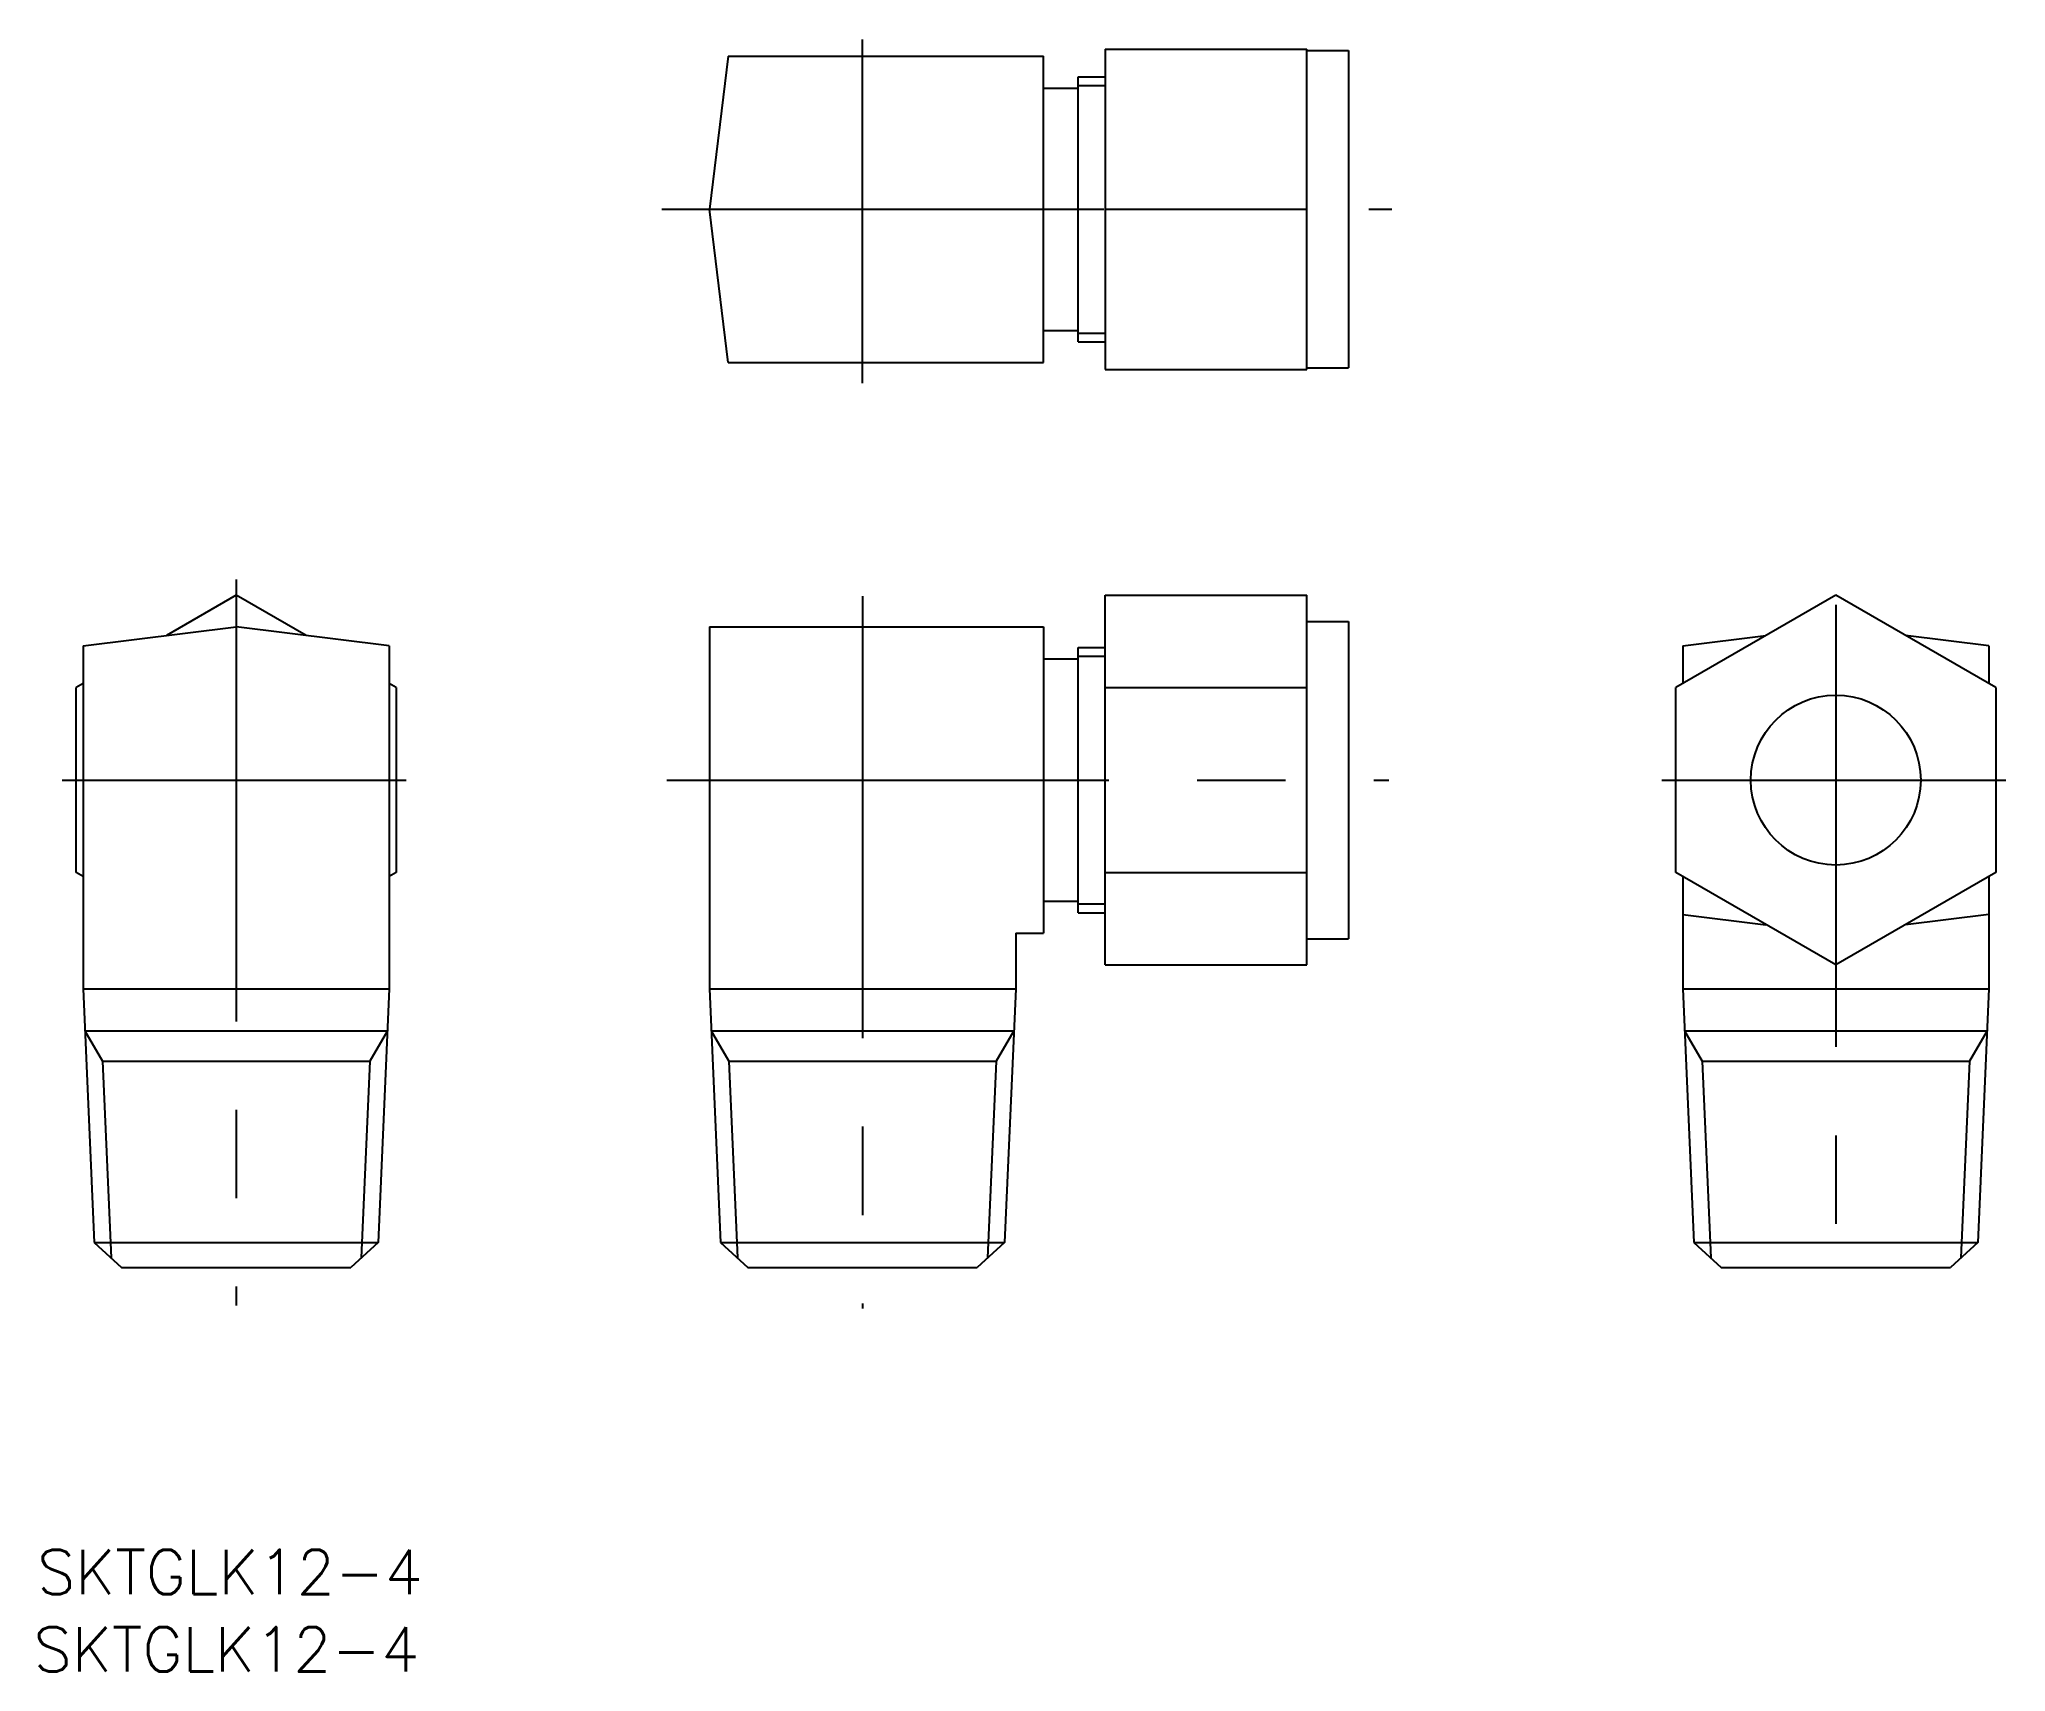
# Model space of a CAD drawing. Extents: x -59 to 82, y -37 to 80.
import ezdxf

# ---------------------------------------------------------------- set-up
doc = ezdxf.new("R2010")
doc.units = 0
doc.linetypes.add('CENTER', pattern=[50.8, 31.75, -6.35, 6.35, -6.35])
doc.layers.get('0').update_dxf_attribs({"linetype": 'CONTINUOUS'})
doc.layers.add('CENTER', color=1, linetype='CENTER')
doc.styles.get("Standard").update_dxf_attribs({"font": 'txt.shx', "bigfont": '@extfont2.shx'})

msp = doc.modelspace()

# ---------------------------------------------------------------- linework, layer by layer
at = {"color": 7, "linetype": 'CONTINUOUS'}
for p, q in [((17.421799, 79.340005), (31.921798, 79.340005)), ((17.421799, 79.340005), (17.421799, 56.34)), ((31.921798, 56.34), (31.921798, 79.34)), ((31.921798, 79.240002), (34.921798, 79.240002)), ((34.921798, 79.240002), (34.921798, 56.440002)), ((-9.64937, 78.840002), (-11, 67.840002)), ((-9.64937, 78.840002), (13, 78.840002)), ((13, 56.840002), (13, 78.840002)), ((13, 76.540003), (15.5, 76.540003)), ((15.5, 58.315002), (15.5, 77.365002)), ((15.5, 77.365002), (17.421799, 77.365002)), ((-9.64937, 56.840002), (-11, 67.840002)), ((17.421799, 67.840002), (31.921798, 67.840002)), ((13, 59.140002), (15.5, 59.140002)), ((15.5, 58.315002), (17.421799, 58.315002)), ((-9.64937, 56.840002), (13, 56.840002)), ((17.421799, 56.34), (31.921798, 56.34)), ((31.921798, 56.440002), (34.921798, 56.440002)), ((-45, 40.119056), (-50.0137, 37.224395)), ((-39.9863, 37.224395), (-45, 40.119056)), ((17.421799, 40.119055), (31.921798, 40.119055)), ((17.421799, 13.560945), (17.421799, 40.119055)), ((31.921798, 13.560945), (31.921798, 40.119055)), ((69.921798, 40.119056), (58.421798, 33.479528)), ((81.421798, 33.479528), (69.921798, 40.119056)), ((31.921798, 38.24), (34.921798, 38.24)), ((34.921798, 38.24), (34.921798, 15.44)), ((-56, 36.48937), (-45, 37.84)), ((-34, 36.48937), (-45, 37.84)), ((-11.000001, 37.840002), (-11.000001, 11.84)), ((-11.000001, 37.840002), (13, 37.840002)), ((13, 37.840002), (13, 15.839998)), ((58.921798, 36.48937), (64.908098, 37.224395)), ((80.921798, 36.48937), (74.935498, 37.224395)), ((-56, 36.48937), (-56, 11.84)), ((-34, 36.48937), (-34, 11.84)), ((13, 35.54), (15.5, 35.54)), ((15.5, 17.315), (15.5, 36.365)), ((15.5, 36.365), (17.421799, 36.365)), ((58.921798, 36.48937), (58.921798, 33.768203)), ((80.921798, 36.48937), (80.921798, 33.768203)), ((-56, 33.768203), (-56.5, 33.479528)), ((-56.5, 20.200472), (-56.5, 33.479528)), ((-33.5, 33.479528), (-34, 33.768203)), ((-33.5, 33.479528), (-33.5, 20.200472)), ((17.421799, 33.479527), (31.921798, 33.479527)), ((58.421798, 20.200472), (58.421798, 33.479528)), ((81.421798, 33.479528), (81.421798, 20.200472)), ((-56, 19.911797), (-56.5, 20.200472)), ((-33.5, 20.200472), (-34, 19.911797)), ((17.421799, 20.200473), (31.921798, 20.200473)), ((69.921798, 13.560944), (58.421798, 20.200472)), ((58.921798, 19.911797), (58.921798, 11.84)), ((81.421798, 20.200472), (69.921798, 13.560944)), ((80.921798, 19.911797), (80.921798, 11.84)), ((13, 18.14), (15.5, 18.14)), ((15.5, 17.315), (17.421799, 17.315)), ((58.921798, 17.19063), (64.908098, 16.455605)), ((80.921798, 17.19063), (74.935498, 16.455605)), ((11, 15.839998), (13, 15.839998)), ((11, 15.839998), (11, 11.84)), ((31.921798, 15.44), (34.921798, 15.44)), ((17.421799, 13.560945), (31.921798, 13.560945)), ((-56.000001, 11.84), (-34, 11.84)), ((-56, 11.84), (-55.196756, -6.361749)), ((-34, 11.84), (-34.803244, -6.361751)), ((-11.000001, 11.84), (11, 11.84)), ((-11, 11.84), (-10.196756, -6.361749)), ((11, 11.84), (10.196756, -6.361751)), ((58.921797, 11.84), (80.921798, 11.84)), ((58.921797, 11.84), (59.725042, -6.361749)), ((80.921798, 11.84), (80.118553, -6.361751)), ((-55.867611, 8.84), (-34.13239, 8.84)), ((-55.86761, 8.84), (-54.609441, 6.660787)), ((-34.13239, 8.84), (-35.390559, 6.660788)), ((-10.867611, 8.84), (10.86761, 8.84)), ((-10.86761, 8.84), (-9.609441, 6.660787)), ((10.86761, 8.84), (9.609441, 6.660788)), ((59.054187, 8.84), (60.312356, 6.660787)), ((59.054187, 8.84), (80.789408, 8.84)), ((80.789408, 8.84), (79.531239, 6.660788)), ((-55.196755, -6.36175), (-53.232464, -8.16)), ((-34.803245, -6.36175), (-36.767536, -8.16)), ((-10.196755, -6.36175), (-8.232464, -8.16)), ((10.196755, -6.36175), (8.232464, -8.16)), ((59.725043, -6.36175), (61.689334, -8.16)), ((80.118553, -6.36175), (78.154262, -8.16)), ((-53.232465, -8.16), (-36.767536, -8.16)), ((-8.232465, -8.16), (8.232464, -8.16)), ((61.689333, -8.16), (78.154262, -8.16))]:
    msp.add_line(p, q, dxfattribs=at)
at = {"color": 3, "linetype": 'CONTINUOUS'}
for p, q in [((15.5, 76.730001), (17.421799, 76.730001)), ((15.5, 58.950002), (17.421799, 58.950002)), ((15.5, 35.73), (17.421799, 35.73)), ((15.5, 17.95), (17.421799, 17.95)), ((-54.609442, 6.660788), (-35.390559, 6.660788)), ((-54.609442, 6.660788), (-53.985835, -7.470313)), ((-35.390559, 6.660788), (-36.014166, -7.470312)), ((-9.609442, 6.660788), (-8.985835, -7.470313)), ((-9.609442, 6.660788), (9.609441, 6.660788)), ((9.609441, 6.660788), (8.985834, -7.470312)), ((60.312356, 6.660788), (60.935962, -7.470313)), ((60.312356, 6.660788), (79.531239, 6.660788)), ((79.531239, 6.660788), (78.907632, -7.470312)), ((-55.196756, -6.36175), (-34.803244, -6.36175)), ((-10.196756, -6.36175), (10.196756, -6.36175)), ((59.725042, -6.36175), (80.118553, -6.36175))]:
    msp.add_line(p, q, dxfattribs=at)
at = {"color": 7, "linetype": 'CONTINUOUS'}
msp.add_circle((69.921798, 26.84), 6.1, dxfattribs=at)
at = {"layer": 'CENTER', "color": 1, "linetype": 'CENTER'}
for p, q in [((0, 55.340313), (0, 80.046474)), ((-14.417155, 67.840002), (38.027907, 67.840002)), ((-45, 41.257155), (-45, -10.896958)), ((0, 40.047418), (0, -11.120462)), ((69.921798, 39.419876), (69.921798, -10.896958)), ((-57.499689, 26.84), (-32.793528, 26.84)), ((-14.068025, 26.84), (37.801591, 26.84)), ((57.422108, 26.84), (82.12827, 26.84))]:
    msp.add_line(p, q, dxfattribs=at)

# ---------------------------------------------------------------- texts
at = {"color": 7, "linetype": 'CONTINUOUS'}
for p in [(-59.30521, -31.637931), (-59.558076, -37.198605)]:
    msp.add_text('SKTGLK12-4', height=3.2, dxfattribs=at).set_placement(p)

doc.saveas('drawing.dxf')
